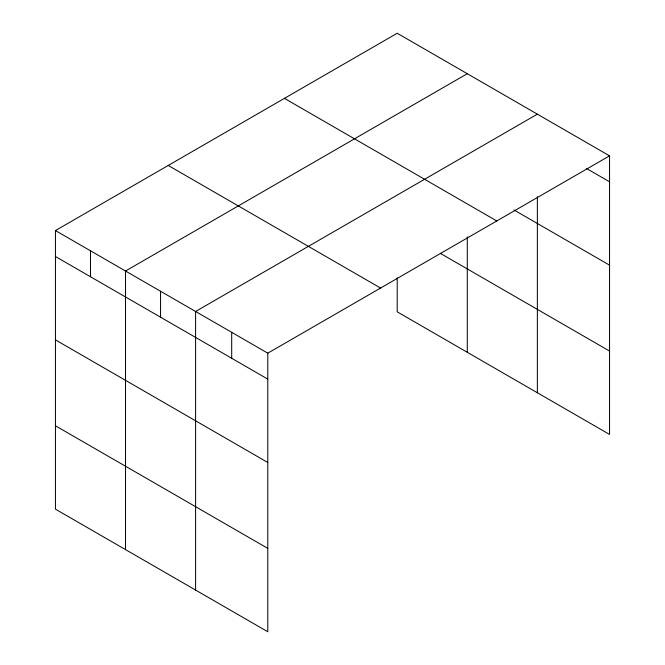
<?xml version="1.0" encoding="UTF-8"?>
<svg xmlns="http://www.w3.org/2000/svg" width="665" height="665" viewBox="0 0 665 665"><rect width="100%" height="100%" fill="white"/><g stroke="black" fill="none" stroke-linecap="round" stroke-linejoin="round"><path stroke-width="1" d="M55.444 230.564L267.787 353.165L267.787 631.75L55.444 509.149L55.444 230.564L397.213 33.25L609.556 155.851L609.556 434.436L397.213 311.835L397.213 277.87M467.287 73.707L125.519 271.021L125.519 549.606M537.362 114.164L195.593 311.478L195.593 590.063M267.787 353.165L609.556 155.851M586.663 168.578L609.556 181.794M514.003 209.99L609.556 265.16M284.429 98.362L496.772 220.963M440.33 253.357L609.556 351.062M168.228 165.452L380.571 288.053M55.444 256.515L267.787 379.108M55.444 339.882L267.787 462.483M55.444 425.783L267.787 548.376M537.362 196.715L537.362 392.749M467.287 236.84L467.287 352.292M231.694 332.325L231.694 358.269M160.556 291.253L160.556 317.197M90.482 250.796L90.482 276.74"/></g></svg>
